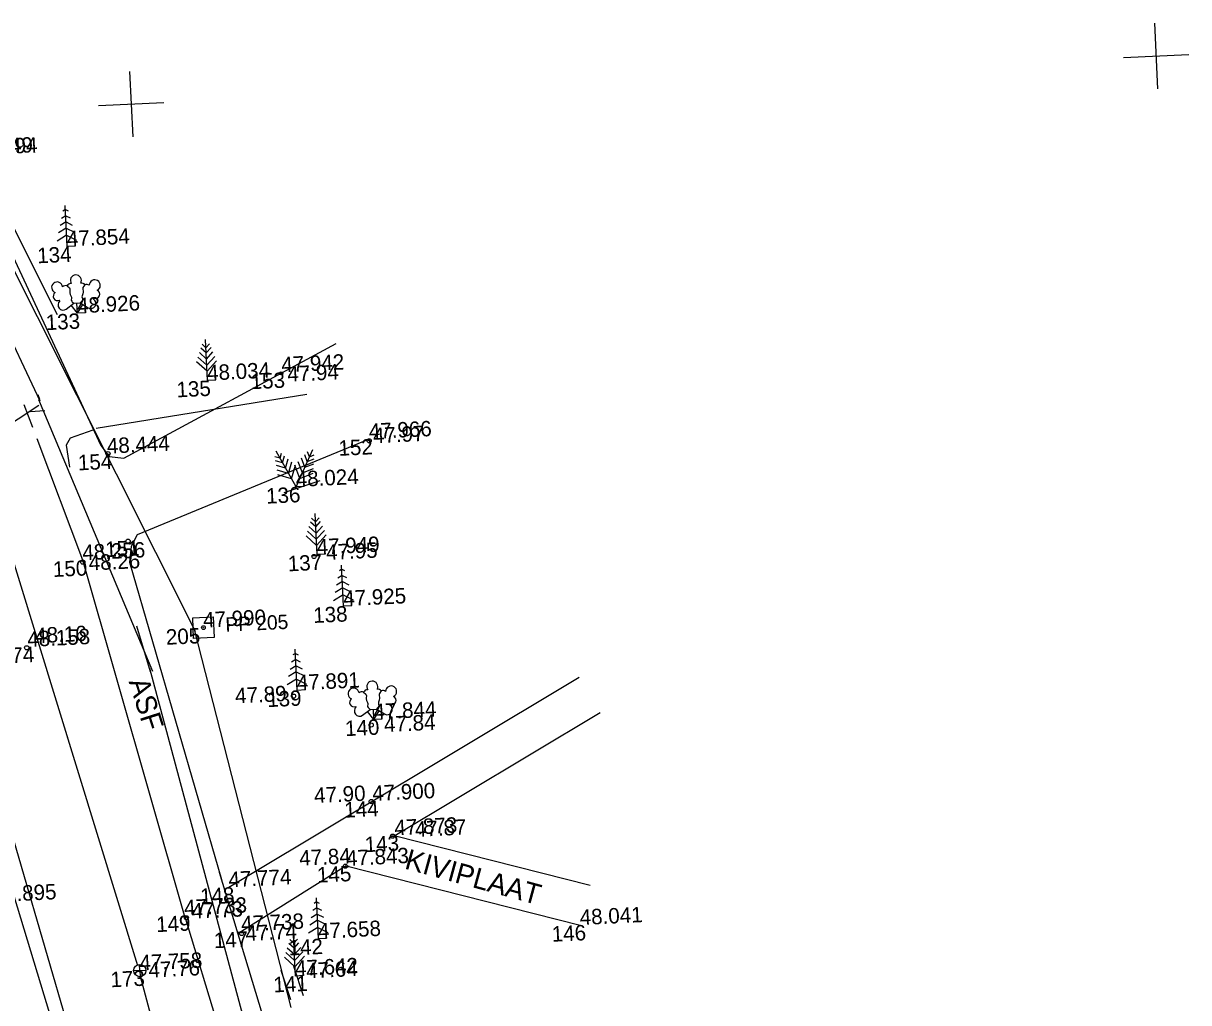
# Model space of a CAD drawing. Extents: x 641801 to 642265, y 6456380 to 6456844.
# Drawn here: x 642008.7 to 642065.4, y 6456546.8 to 6456594.5 of the extents above; entities that cross this region are included whole.
import ezdxf

# ---------------------------------------------------------------- set-up
doc = ezdxf.new("R2010")
doc.units = 0
for name, color, linetype in [('Default', 7, 'Continuous'), ('Level 1', 7, 'Continuous'), ('Level 10', 7, 'Continuous'), ('Level 14', 7, 'Continuous'), ('Level 15', 7, 'Continuous'), ('Level 17', 7, 'Continuous'), ('Level 28', 7, 'Continuous'), ('Level 3', 7, 'Continuous'), ('Level 30', 7, 'Continuous'), ('Level 4', 7, 'Continuous'), ('Level 57', 7, 'Continuous'), ('Level 58', 7, 'Continuous'), ('Level 59', 7, 'Continuous'), ('Level 60', 7, 'Continuous'), ('Level 62', 7, 'Continuous'), ('Level 63', 7, 'Continuous')]:
    doc.layers.add(name, color=color, linetype=linetype)

# ---------------------------------------------------------------- blocks, each defined once
blk = doc.blocks.new('VPP')
at = {"layer": 'Default'}
blk.add_lwpolyline([(-50, 50), (50, 50), (50, -50), (-50, -50)], close=True, dxfattribs=at)
blk.add_circle((0, 0), 9.23, dxfattribs=at)

msp = doc.modelspace()

# ---------------------------------------------------------------- linework, layer by layer
at = {"layer": 'Level 1'}
for p, q in [((642021.372, 6456571.63), (642023.134, 6456572.217)), ((642014.19, 6456565.137), (642014.853, 6456562.929)), ((642018.679, 6456552.415), (642035.746, 6456562.648)), ((642026.685, 6456554.884), (642036.774, 6456560.933)), ((642026.731, 6456554.929), (642036.283, 6456552.514)), ((642024.404, 6456553.455), (642019.293, 6456550.258)), ((642024.404, 6456553.455), (642035.793, 6456550.576)), ((642016.517, 6456551.044), (642019.24, 6456542.054)), ((642021.219, 6456548.379), (642021.678, 6456546.946)), ((642021.838, 6456548.577), (642022.297, 6456547.144))]:
    msp.add_line(p, q, dxfattribs=at)
at = {"layer": 'Level 10'}
for p, q in [((642006.447, 6456587.984), (642010.324, 6456580.306)), ((642010.721, 6456585.413), (642010.598, 6456585.337)), ((642010.805, 6456583.615), (642010.712, 6456585.613)), ((642010.721, 6456585.413), (642010.85, 6456585.349)), ((642010.749, 6456584.814), (642010.459, 6456584.634)), ((642010.735, 6456585.113), (642010.529, 6456584.986)), ((642010.735, 6456585.113), (642010.952, 6456585.006)), ((642010.749, 6456584.814), (642011.054, 6456584.662)), ((642010.779, 6456584.165), (642010.317, 6456583.879)), ((642010.763, 6456584.514), (642010.39, 6456584.283)), ((642010.763, 6456584.514), (642011.157, 6456584.319)), ((642010.779, 6456584.165), (642011.267, 6456583.923)), ((642011.205, 6456583.634), (642010.805, 6456583.615)), ((642010.451, 6456580.964), (642010.424, 6456580.998)), ((642010.76, 6456580.571), (642011.122, 6456580.856)), ((642011.305, 6456580.364), (642010.996, 6456580.757)), ((642011.122, 6456580.856), (642011.437, 6456580.871)), ((642011.305, 6456580.364), (642011.282, 6456580.863)), ((642011.305, 6456580.364), (642011.568, 6456580.789)), ((642011.437, 6456580.871), (642011.823, 6456580.631)), ((642012.087, 6456581.056), (642012.11, 6456581.093)), ((642011.705, 6456580.383), (642011.305, 6456580.364)), ((642017.64, 6456577.088), (642017.546, 6456579.085)), ((642017.591, 6456578.137), (642017.246, 6456578.451)), ((642017.577, 6456578.436), (642017.317, 6456578.673)), ((642017.565, 6456578.686), (642017.376, 6456578.858)), ((642017.565, 6456578.686), (642017.737, 6456578.875)), ((642017.577, 6456578.436), (642017.813, 6456578.696)), ((642017.591, 6456578.137), (642017.905, 6456578.482)), ((642017.619, 6456577.538), (642017.105, 6456578.006)), ((642017.605, 6456577.837), (642017.175, 6456578.228)), ((642017.605, 6456577.837), (642017.996, 6456578.267)), ((642017.619, 6456577.538), (642018.087, 6456578.052)), ((642018.04, 6456577.107), (642017.64, 6456577.088)), ((642021.177, 6456573.306), (642020.93, 6456573.375)), ((642021.958, 6456571.91), (642020.981, 6456573.655)), ((642021.177, 6456573.306), (642021.246, 6456573.552)), ((642021.299, 6456573.088), (642021.394, 6456573.426)), ((642021.446, 6456572.826), (642021.572, 6456573.275)), ((642021.958, 6456571.91), (642022.768, 6456573.739)), ((642022.383, 6456572.87), (642022.215, 6456573.305)), ((642022.505, 6456573.144), (642022.378, 6456573.472)), ((642022.505, 6456573.144), (642022.833, 6456573.271)), ((642022.606, 6456573.373), (642022.514, 6456573.612)), ((642022.606, 6456573.373), (642022.845, 6456573.465)), ((642021.299, 6456573.088), (642020.961, 6456573.183)), ((642021.446, 6456572.826), (642020.997, 6456572.953)), ((642021.592, 6456572.564), (642021.033, 6456572.722)), ((642021.592, 6456572.564), (642021.75, 6456573.123)), ((642021.739, 6456572.303), (642021.927, 6456572.972)), ((642022.141, 6456572.322), (642021.89, 6456572.97)), ((642022.262, 6456572.596), (642022.053, 6456573.138)), ((642022.262, 6456572.596), (642022.804, 6456572.805)), ((642022.383, 6456572.87), (642022.818, 6456573.038)), ((642021.739, 6456572.303), (642021.069, 6456572.492)), ((642022.141, 6456572.322), (642022.789, 6456572.572)), ((642022.358, 6456571.929), (642021.958, 6456571.91)), ((642022.979, 6456568.612), (642022.885, 6456570.61)), ((642022.93, 6456569.661), (642022.585, 6456569.975)), ((642022.916, 6456569.96), (642022.656, 6456570.197)), ((642022.904, 6456570.21), (642022.715, 6456570.382)), ((642022.904, 6456570.21), (642023.076, 6456570.399)), ((642022.916, 6456569.96), (642023.152, 6456570.22)), ((642022.93, 6456569.661), (642023.244, 6456570.006)), ((642022.958, 6456569.062), (642022.444, 6456569.53)), ((642022.944, 6456569.361), (642022.514, 6456569.752)), ((642022.944, 6456569.361), (642023.335, 6456569.791)), ((642022.958, 6456569.062), (642023.426, 6456569.576)), ((642023.378, 6456568.631), (642022.979, 6456568.612)), ((642024.201, 6456567.6), (642023.995, 6456567.472)), ((642024.187, 6456567.899), (642024.065, 6456567.824)), ((642024.272, 6456566.102), (642024.178, 6456568.099)), ((642024.187, 6456567.899), (642024.316, 6456567.835)), ((642024.201, 6456567.6), (642024.419, 6456567.492)), ((642024.216, 6456567.3), (642023.926, 6456567.121)), ((642024.216, 6456567.3), (642024.521, 6456567.149)), ((642024.246, 6456566.651), (642023.784, 6456566.365)), ((642024.23, 6456567.001), (642023.856, 6456566.77)), ((642024.23, 6456567.001), (642024.623, 6456566.806)), ((642024.246, 6456566.651), (642024.733, 6456566.41)), ((642024.671, 6456566.121), (642024.272, 6456566.102)), ((642021.927, 6456563.801), (642021.804, 6456563.725)), ((642022.011, 6456562.003), (642021.917, 6456564.001)), ((642021.927, 6456563.801), (642022.056, 6456563.737)), ((642021.955, 6456563.202), (642021.665, 6456563.022)), ((642021.941, 6456563.501), (642021.735, 6456563.374)), ((642021.941, 6456563.501), (642022.158, 6456563.394)), ((642021.955, 6456563.202), (642022.26, 6456563.05)), ((642021.985, 6456562.553), (642021.523, 6456562.267)), ((642021.969, 6456562.902), (642021.595, 6456562.671)), ((642021.969, 6456562.902), (642022.362, 6456562.707)), ((642021.985, 6456562.553), (642022.472, 6456562.311)), ((642022.41, 6456562.022), (642022.011, 6456562.003)), ((642024.891, 6456561.187), (642024.864, 6456561.221)), ((642025.201, 6456560.794), (642025.562, 6456561.079)), ((642025.746, 6456560.587), (642025.436, 6456560.98)), ((642025.562, 6456561.079), (642025.877, 6456561.094)), ((642025.746, 6456560.587), (642025.722, 6456561.087)), ((642025.746, 6456560.587), (642026.009, 6456561.012)), ((642025.877, 6456561.094), (642026.264, 6456560.854)), ((642026.527, 6456561.279), (642026.55, 6456561.316)), ((642026.145, 6456560.606), (642025.746, 6456560.587)), ((642022.959, 6456551.706), (642022.836, 6456551.63)), ((642023.043, 6456549.908), (642022.949, 6456551.906)), ((642022.959, 6456551.706), (642023.088, 6456551.642)), ((642022.973, 6456551.406), (642022.766, 6456551.279)), ((642022.973, 6456551.406), (642023.19, 6456551.299)), ((642023.001, 6456550.807), (642022.627, 6456550.576)), ((642022.987, 6456551.107), (642022.697, 6456550.928)), ((642022.987, 6456551.107), (642023.292, 6456550.955)), ((642023.001, 6456550.807), (642023.394, 6456550.612)), ((642021.923, 6456548.093), (642021.829, 6456550.091)), ((642023.017, 6456550.458), (642022.555, 6456550.172)), ((642023.017, 6456550.458), (642023.504, 6456550.216)), ((642021.874, 6456549.142), (642021.529, 6456549.456)), ((642021.86, 6456549.442), (642021.6, 6456549.678)), ((642021.848, 6456549.691), (642021.659, 6456549.864)), ((642021.848, 6456549.691), (642022.02, 6456549.881)), ((642021.86, 6456549.442), (642022.096, 6456549.702)), ((642021.874, 6456549.142), (642022.188, 6456549.487)), ((642023.442, 6456549.927), (642023.043, 6456549.908)), ((642021.902, 6456548.543), (642021.388, 6456549.011)), ((642021.888, 6456548.842), (642021.458, 6456549.233)), ((642021.888, 6456548.842), (642022.279, 6456549.272)), ((642021.902, 6456548.543), (642022.37, 6456549.057)), ((642022.322, 6456548.112), (642021.923, 6456548.093))]:
    msp.add_line(p, q, dxfattribs=at)
for points in [[(642010.808, 6456581.697), (642010.921, 6456581.596), (642010.938, 6456581.566), (642010.941, 6456581.506), (642010.931, 6456581.41), (642010.932, 6456581.362), (642010.955, 6456581.28), (642011.002, 6456581.187), (642011.015, 6456581.143), (642011.012, 6456581.092), (642011, 6456581.026), (642011.002, 6456580.995), (642011.024, 6456580.953), (642011.051, 6456580.923), (642011.122, 6456580.856)], [(642011.665, 6456581.752), (642011.574, 6456581.627), (642011.56, 6456581.594), (642011.563, 6456581.534), (642011.582, 6456581.439), (642011.587, 6456581.392), (642011.571, 6456581.308), (642011.534, 6456581.21), (642011.526, 6456581.165), (642011.533, 6456581.115), (642011.552, 6456581.051), (642011.554, 6456581.02), (642011.534, 6456580.975), (642011.508, 6456580.943), (642011.437, 6456580.871)], [(642025.248, 6456561.92), (642025.361, 6456561.82), (642025.378, 6456561.789), (642025.381, 6456561.729), (642025.371, 6456561.633), (642025.372, 6456561.585), (642025.396, 6456561.504), (642025.443, 6456561.41), (642025.455, 6456561.366), (642025.452, 6456561.315), (642025.44, 6456561.249), (642025.442, 6456561.218), (642025.464, 6456561.176), (642025.492, 6456561.146), (642025.562, 6456561.079)], [(642026.106, 6456561.975), (642026.014, 6456561.85), (642026.001, 6456561.817), (642026.003, 6456561.757), (642026.023, 6456561.663), (642026.027, 6456561.615), (642026.011, 6456561.532), (642025.974, 6456561.434), (642025.966, 6456561.389), (642025.974, 6456561.338), (642025.992, 6456561.274), (642025.994, 6456561.243), (642025.975, 6456561.199), (642025.948, 6456561.166), (642025.877, 6456561.094)]]:
    msp.add_lwpolyline(points, dxfattribs=at)
for centre, radius, start, end in [((642010.315, 6456581.621), 0.269, 128.2254, 249.24), ((642010.315, 6456581.621), 0.269, 7.2082, 128.2228), ((642010.997, 6456581.601), 0.212, 87.4829, 152.9859), ((642011.23, 6456581.962), 0.269, 92.6877, 213.7023), ((642011.23, 6456581.962), 0.269, 331.6706, 92.6852), ((642011.496, 6456581.624), 0.212, 37.0721, 97.89), ((642012.148, 6456581.724), 0.269, 58.2085, 179.2231), ((642012.148, 6456581.724), 0.269, 297.1913, 58.206), ((642010.336, 6456581.191), 0.212, 123.0206, 294.5911), ((642010.728, 6456581.5), 0.212, 67.9246, 133.4276), ((642011.751, 6456581.558), 0.212, 53.0037, 113.8216), ((642012.176, 6456581.294), 0.212, 251.8402, 63.4107), ((642010.606, 6456580.767), 0.25, 128.2241, 308.223), ((642011.955, 6456580.843), 0.25, 238.2083, 58.2072), ((642024.756, 6456561.844), 0.269, 128.2254, 249.24), ((642024.756, 6456561.844), 0.269, 7.2082, 128.2228), ((642025.169, 6456561.724), 0.212, 67.9246, 133.4276), ((642025.437, 6456561.824), 0.212, 87.4829, 152.9859), ((642025.671, 6456562.185), 0.269, 92.6877, 213.7023), ((642025.671, 6456562.185), 0.269, 331.6706, 92.6852), ((642025.937, 6456561.847), 0.212, 37.0721, 97.89), ((642026.191, 6456561.781), 0.212, 53.0037, 113.8216), ((642026.588, 6456561.947), 0.269, 58.2085, 179.2231), ((642026.588, 6456561.947), 0.269, 297.1913, 58.206), ((642024.776, 6456561.414), 0.212, 123.0206, 294.5911), ((642026.616, 6456561.518), 0.212, 251.8402, 63.4107), ((642025.046, 6456560.991), 0.25, 128.2241, 308.223), ((642026.395, 6456561.066), 0.25, 238.2083, 58.2072)]:
    msp.add_arc(centre, radius, start, end, dxfattribs=at)
at = {"layer": 'Level 14'}
for p, q in [((642014.247, 6456548.595), (642005.402, 6456577.327)), ((642023.408, 6456513.963), (642014.384, 6456548.067))]:
    msp.add_line(p, q, dxfattribs=at)
at = {"layer": 'Level 15'}
msp.add_line((642002.505, 6456574.172), (642024.476, 6456498.951), dxfattribs=at)
at = {"layer": 'Level 17'}
for p, q in [((642005.698, 6456587.446), (642017.045, 6456564.881)), ((642004.697, 6456586.202), (642009.474, 6456576.107)), ((642009.415, 6456576.169), (642014.957, 6456562.941)), ((642012.221, 6456574.771), (642022.489, 6456576.428)), ((642001.506, 6456570.698), (642009.428, 6456575.883)), ((642008.994, 6456575.589), (642009.72, 6456575.624)), ((642012.056, 6456574.668), (642010.956, 6456574.28)), ((642010.956, 6456574.28), (642010.749, 6456573.935)), ((642010.749, 6456573.935), (642010.91, 6456572.879)), ((642016.986, 6456564.972), (642021.709, 6456546.556)), ((642025.138, 6456524.648), (642014.836, 6456563.074))]:
    msp.add_line(p, q, dxfattribs=at)
at = {"layer": 'Level 28'}
msp.add_circle((642021.231, 6456577.437), 0.0739, dxfattribs=at)
at = {"layer": 'Level 3'}
for centre in [(642025.518, 6456574.155), (642012.796, 6456573.528), (642013.772, 6456569.268), (642011.564, 6456568.247), (642022.833, 6456568.522), (642008.835, 6456564.075), (642021.834, 6456561.723), (642025.619, 6456560.313), (642025.62, 6456556.592), (642026.666, 6456554.905), (642024.359, 6456553.442), (642016.61, 6456550.934), (642019.299, 6456550.167)]:
    msp.add_circle(centre, 0.102, dxfattribs=at)
at = {"layer": 'Level 30'}
for p, q in [((642005.842, 6456588.112), (642012.437, 6456573.926)), ((642013.573, 6456573.306), (642023.907, 6456578.895)), ((642012.437, 6456573.926), (642012.857, 6456573.392)), ((642025.518, 6456574.242), (642014.215, 6456569.57)), ((642012.857, 6456573.392), (642013.573, 6456573.306)), ((642014.215, 6456569.57), (642013.925, 6456569.003)), ((642013.925, 6456569.003), (642013.842, 6456568.247)), ((642013.842, 6456568.247), (642018.32, 6456552.8)), ((642021.237, 6456543.219), (642018.22, 6456553.127))]:
    msp.add_line(p, q, dxfattribs=at)
for points in [[(642009.38, 6456576.405), (642009.461, 6456576.19)], [(642009.129, 6456574.801), (642008.713, 6456575.908)], [(642016.517, 6456551.044), (642011.56, 6456568.34), (642009.337, 6456574.248)], [(642001.024, 6456568.116), (642002.18, 6456567.888), (642003.013, 6456567.347), (642004.009, 6456565.995), (642004.442, 6456564.362), (642010.423, 6456544.655), (642015.161, 6456528.641), (642019.734, 6456512.876), (642019.694, 6456512.043), (642019.324, 6456511.511), (642018.985, 6456511.139), (642015.004, 6456510.042)]]:
    msp.add_lwpolyline(points, dxfattribs=at)
at = {"layer": 'Level 4'}
for q in [(642014.041, 6456548.347), (642014.327, 6456548.661), (642014.641, 6456548.375), (642014.355, 6456548.062)]:
    msp.add_line((642014.341, 6456548.361), q, dxfattribs=at)
msp.add_circle((642014.341, 6456548.361), 0.3, dxfattribs=at)
at = {"layer": 'Level 58'}
for p, q in [((642063.781, 6456594.484), (642063.93, 6456591.301)), ((642062.264, 6456592.818), (642065.447, 6456592.967)), ((642013.848, 6456592.141), (642013.997, 6456588.958)), ((642012.331, 6456590.475), (642015.514, 6456590.624))]:
    msp.add_line(p, q, dxfattribs=at)
at = {"layer": 'Level 60'}
msp.add_lwpolyline([(642016.92, 6456565.533), (642017.919, 6456565.579), (642017.966, 6456564.581), (642016.967, 6456564.534)], close=True, dxfattribs=at)
msp.add_circle((642017.443, 6456565.057), 0.0908, dxfattribs=at)

# ---------------------------------------------------------------- block references
at = {"layer": 'Level 60', "xscale": 9.997492719158291e-05, "yscale": 9.997492719158293e-05, "rotation": 2.686430208031852}
msp.add_blockref('VPP', (642017.443, 6456565.057), dxfattribs=at)
msp.add_blockref('VPP', (642017.443, 6456565.057), dxfattribs=at)
msp.add_blockref('VPP', (642017.443, 6456565.057), dxfattribs=at)

# ---------------------------------------------------------------- texts
at = {"layer": 'Level 57'}
msp.add_text('PP 205', height=0.6998, rotation=2.6864, dxfattribs=at).set_placement((642018.527, 6456564.855))
at = {"layer": 'Level 58'}
for s, rotation, p in [('ASF', 287.6864, (642013.791, 6456562.432)), ('KIVIPLAAT', 344.6864, (642027.2, 6456553.332))]:
    msp.add_text(s, height=0.9997, rotation=rotation, dxfattribs=at).set_placement(p)
at = {"layer": 'Level 59'}
for s, p in [('48.94', (642006.866, 6456588.078)), ('47.94', (642021.547, 6456577.03)), ('47.97', (642025.72, 6456574.034)), ('47.95', (642023.436, 6456568.352)), ('48.26', (642011.869, 6456567.839)), ('48.16', (642009.266, 6456564.296)), ('47.89', (642019.004, 6456561.367)), ('47.84', (642026.258, 6456559.971)), ('47.90', (642022.851, 6456556.512)), ('47.87', (642027.763, 6456554.867)), ('47.84', (642022.128, 6456553.462)), ('47.73', (642016.879, 6456550.88)), ('47.74', (642019.508, 6456549.797)), ('47.76', (642014.783, 6456548.013)), ('47.64', (642022.467, 6456547.979))]:
    msp.add_text(s, height=0.7498, rotation=2.6864, dxfattribs=at).set_placement(p)
at = {"layer": 'Level 62'}
for s, p in [('134', (642009.36, 6456582.797)), ('133', (642009.777, 6456579.542)), ('153', (642019.763, 6456576.666)), ('135', (642016.148, 6456576.268)), ('152', (642024.038, 6456573.422)), ('154', (642011.345, 6456572.713)), ('136', (642020.513, 6456571.092)), ('151', (642012.671, 6456568.49)), ('150', (642010.127, 6456567.522)), ('137', (642021.569, 6456567.796)), ('138', (642022.809, 6456565.283)), ('205', (642015.632, 6456564.221)), ('205', (642015.632, 6456564.221)), ('205', (642015.632, 6456564.221)), ('174', (642007.548, 6456563.305)), ('139', (642020.566, 6456561.185)), ('140', (642024.359, 6456559.772)), ('144', (642024.323, 6456555.801)), ('143', (642025.318, 6456554.123)), ('145', (642022.994, 6456552.638)), ('148', (642017.298, 6456551.6)), ('149', (642015.155, 6456550.23)), ('146', (642034.431, 6456549.761)), ('147', (642017.966, 6456549.445)), ('142', (642021.61, 6456549.091)), ('173', (642012.931, 6456547.544)), ('141', (642020.867, 6456547.293))]:
    msp.add_text(s, height=0.7498, rotation=2.6864, dxfattribs=at).set_placement(p)
at = {"layer": 'Level 63'}
for s, p in [('48.949', (642006.086, 6456588.058)), ('47.854', (642010.805, 6456583.615)), ('48.926', (642011.305, 6456580.364)), ('47.942', (642021.255, 6456577.487)), ('48.034', (642017.64, 6456577.088)), ('47.966', (642025.518, 6456574.242)), ('48.444', (642012.755, 6456573.53)), ('48.024', (642021.958, 6456571.91)), ('47.949', (642022.979, 6456568.612)), ('48.256', (642011.56, 6456568.34)), ('47.925', (642024.272, 6456566.102)), ('47.990', (642017.443, 6456565.057)), ('47.990', (642017.443, 6456565.057)), ('47.990', (642017.443, 6456565.057)), ('48.158', (642008.876, 6456564.118)), ('47.891', (642022.011, 6456562.003)), ('47.844', (642025.746, 6456560.587)), ('47.900', (642025.686, 6456556.616)), ('47.873', (642026.763, 6456554.941)), ('47.843', (642024.404, 6456553.455)), ('47.774', (642018.679, 6456552.415)), ('47.895', (642007.235, 6456551.691)), ('47.733', (642016.517, 6456551.044)), ('47.738', (642019.293, 6456550.258)), ('48.041', (642035.793, 6456550.576)), ('47.658', (642023.043, 6456549.908)), ('47.758', (642014.341, 6456548.361)), ('47.642', (642021.923, 6456548.093))]:
    msp.add_text(s, height=0.7498, rotation=2.6864, dxfattribs=at).set_placement(p)

doc.saveas('drawing.dxf')
